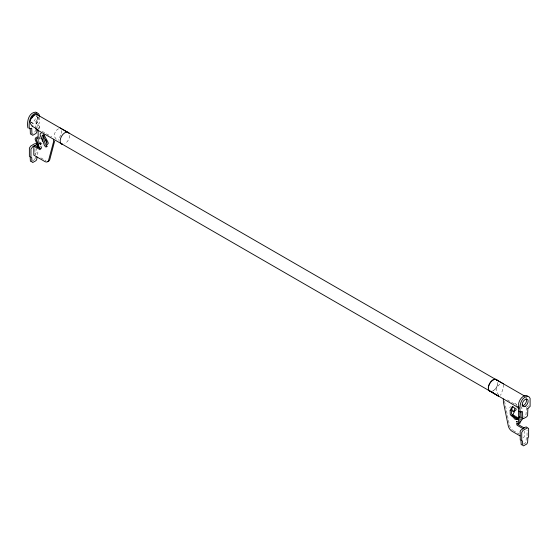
<?xml version="1.0" encoding="UTF-8"?>
<svg xmlns="http://www.w3.org/2000/svg" width="558" height="558" viewBox="0 0 558 558"><rect width="100%" height="100%" fill="white"/><g stroke="black" fill="none" stroke-linecap="round" stroke-linejoin="round"><path stroke-width="0.42" stroke-dasharray="2.79 2.09" d="M35.321 129.4L35.266 131.109L34.47 132.483L32.497 133.627M35.349 128.542L35.579 124.036L37.749 122.174L37.749 116.58M36.954 128.591L37.156 124.95L39.269 123.339L39.325 117.494M528.524 405.52L528.328 406.029M40.615 147.005L40.86 145.861M42.038 145.826L41.041 148.24M515.773 410.744L515.704 407.159M509.754 407.759L510.507 406.489M526.354 407.389L526.041 414.461L525.245 415.836L523.927 416.596M37.072 154.552L37.846 153.304L37.846 150.004M38.321 129.449A2.141 1.242 -60 0 0 39.318 128.033L40.162 125.836L39.548 126.185L35.928 124.099L37.539 119.907A5.155 2.978 -60 0 0 37.986 116.978M39.548 126.185L38.858 127.991A1.395 0.802 -60 0 1 37.993 129.058M60.599 135.05L58.862 139.542A1.395 0.802 -60 0 1 58.499 140.184M41.313 148.986L41.264 147.319M34.456 159.721L35.245 158.326L35.496 153.645L36.27 152.397L36.27 148.275M515.432 409.028L516.338 407.891M515.362 410.988L517.217 408.644M35.928 124.099L36.542 123.743L38 119.942A5.908 3.411 -60 0 0 38.551 117.222M521.458 408.651L522.072 408.303L520.865 406.559M526.654 407.054L528.133 406.203M523.013 437.598L524.192 436.921L524.192 431.229M32.824 160.655L33.912 160.034M523.599 444.008L525.231 443.073L526.027 441.678L526.278 436.991L527.045 435.742L527.045 429.974M514.622 403.58L515.411 403.469L517.357 405.345M39.213 137.861L40.664 138.663M35.907 115.764L36.961 116.371M32.922 123.36L31.346 122.453A4.178 2.413 -60 0 0 35.775 116.943M42.248 131.381L51.755 136.87M507.424 399.947L516.931 405.436M40.846 157.858L45.972 160.823M513.207 430.574L519.066 433.957M498.671 394.994L496.829 392.33A5.155 2.978 -60 0 1 497.255 387.21A5.155 2.978 -60 0 1 501.391 383.723M56.232 139.2L54.844 137.205A5.155 2.978 -60 0 1 55.263 132.107A5.155 2.978 -60 0 1 59.378 128.598M504.544 401.188L509.405 425.008A5.573 3.215 60 0 0 512.642 430.204M41.899 142.869L41.906 143.685M39.325 136.564L39.325 141.725M34.987 148.791L34.987 154.475M503.253 384.657A5.155 2.978 -60 0 1 503.156 388.675L500.847 394.673A1.395 0.802 -60 0 1 500.484 395.294M526.194 397.596A5.155 2.978 -60 0 1 526.885 398.307M490.719 391.507A6.724 3.885 -60 0 0 497.855 382.628A6.724 3.885 -60 0 1 493.056 390.893M69.659 135.461A6.724 3.885 -60 0 1 64.902 143.699M61.617 130.621A5.155 2.978 -60 0 1 61.171 133.55M35.879 115.75A4.178 2.413 -60 0 1 37.037 119.565A4.178 2.413 -60 0 1 33.229 123.367A4.178 2.413 -60 0 1 31.625 119.984"/><path stroke-width="0.84" d="M38.139 144.124L38.139 130.37M516.513 423.592L517.106 425.252L523.013 428.663L524.192 427.979L518.284 424.568L517.691 423.543M36.926 129.449L36.842 132.023L36.047 133.397L32.755 135.294L31.959 134.841L31.722 128.249L29.476 128.765C28.256 123.067 30.013 113.393 37.316 113.044L38.544 113.727L39.325 115.094L39.325 116.692M36.947 156.896L36.821 159.239L36.033 160.634L32.769 162.518L31.973 162.036L31.722 157.642L30.955 157.286L30.955 149.035L32.922 146.51L37.246 144.529M54.684 140.916L49.774 159.644A5.573 3.215 60 0 1 47.639 161.353M519.979 417.656L519.665 416.596M513.039 406.601L511.351 409.558L511.484 414.015M519.861 422.497L522.839 418.584M47.353 144.473L48.267 143.399L47.96 142.137L43.859 134.513M512.948 411.441L513.946 410.751M37.379 136.85L35.677 137.854L35.084 139.088L38.153 147.5M37.86 137.917L36.5 138.719L36.291 139.905L39.179 147.04M37.986 115.143A5.908 3.411 -60 0 0 32.294 116.671A5.908 3.411 -60 0 0 30.753 124.127L32.218 126.241L32.824 125.885M32.218 126.241L35.838 128.333L36.451 127.977M53.498 139.242L53.408 142.367L48.595 160.327A5.573 3.215 60 0 1 44.793 161.499L33.808 155.159L33.808 146.224L34.987 145.54L40.699 148.84M40.678 142.988L39.499 143.664L39.499 142.848L40.106 142.792L40.72 143.552L40.72 144.369L40.113 144.424L41.292 143.741M520.802 419.316L522.469 418.361M41.208 133.153L40.246 133.801L40.155 135.022L42.652 141.334M28.291 128.082L27.9 127.859C26.679 122.153 28.437 112.479 35.74 112.137L36.968 112.814M519.073 411.434L518.675 411.204M516.101 418.005L516.715 417.956L517.322 419.532L516.708 419.581L516.094 418.821M39.241 147.633L40.078 148.003L40.127 149.67L33.808 146.224M516.98 419.393L515.027 419.295L511.191 415.089M519.268 423.794L519.861 423.452L519.861 411.427M47.235 146.489L45.61 144.906M527.749 396.166L526.515 395.483L524.959 395.545C521.632 396.766 519.547 399.926 518.675 403.218L518.501 424.512L517.126 423.278M503.602 383.911L497.22 380.249A6.724 3.885 -60 0 0 489.736 383.437A6.724 3.885 -60 0 0 490.677 391.528L60.78 143.336M495.476 379.245L524.966 396.25M36.458 114.264L69.025 133.083A6.724 3.885 -60 0 0 61.54 136.271A6.724 3.885 -60 0 0 62.524 144.341L37.107 129.854M522.274 404.836L523.725 405.673M44.089 136.033L42.296 135.21L42.115 137.247M31.178 134.387L30.383 133.927L30.209 128.989M521.953 417.733L521.158 417.279L520.956 411.518M520.084 435.91L512.028 431.257A5.573 3.215 60 0 1 508.226 425.691L503.414 402.172L503.316 398.942M60.097 127.908L497.171 380.277A6.724 3.885 -60 0 0 489.694 383.458A6.724 3.885 -60 0 0 490.719 391.507L519.107 408.086A2.141 1.242 -60 0 1 518.682 407.779L517.838 406.566M488.975 390.502L498.671 396.229L490.719 391.507M512.99 414.845L518.759 418.312M512.209 415.668L518.131 419.232M521.967 444.956L521.179 444.475L520.928 440.081M31.192 161.604L30.397 161.129L30.153 156.728L29.379 156.373L29.379 148.128L30.627 146.147L34.296 143.894L35.67 143.615L36.27 144.152M527.045 427.498L526.445 426.968L525.078 427.24L520.754 430.253L520.154 431.48L520.272 439.983M515.501 418.158L512.125 414.406M35.838 128.333L36.682 129.554A2.141 1.242 -60 0 0 37.686 129.819M511.24 408.449L513.353 411.762M42.882 135.134L46.886 142.59M45.686 139.786L46.691 142.974L46.691 146.329L46.056 147.166L44.431 145.589L42.471 139.472M45.365 144.138L43.405 138.028L43.301 134.897M42.115 138.084L42.227 138.705M37.846 145.882L37.846 147.535M526.159 398.817A4.178 2.413 -60 0 1 525.692 403.204A4.178 2.413 -60 0 1 522.121 405.805M31.806 118.15A5.155 2.978 -60 0 1 32.978 116.566M33.424 116.134A5.155 2.978 -60 0 1 34.359 115.443M510.131 410.542L510.298 414.699L511.979 416.087L514.595 411.427L514.525 407.842L512.244 406.622L510.131 410.542M527.847 408.512L527.617 415.368L526.822 416.742L523.53 418.646L522.734 418.186L522.504 411.602L520.251 412.118C519.038 406.412 520.788 396.738 528.091 396.396L529.319 397.073L530.1 398.447L530.1 406.433L527.847 408.512M527.847 437.904L527.603 442.592L526.808 443.98L523.543 445.863L522.755 445.389L522.504 440.987L521.73 440.632L521.73 432.387L522.986 430.406L527.373 427.867L528.621 428.411L528.621 436.656L527.847 437.904M516.506 421.443L516.401 421.939L517.531 421.939L516.506 421.443M38.739 144.822L38.544 145.254L37.916 144.271L38.739 144.822M525.176 406.315A4.178 2.413 -60 0 0 527.735 399.723A4.178 2.413 -60 0 0 522.616 402.681A4.178 2.413 -60 0 0 525.176 406.315"/></g></svg>
